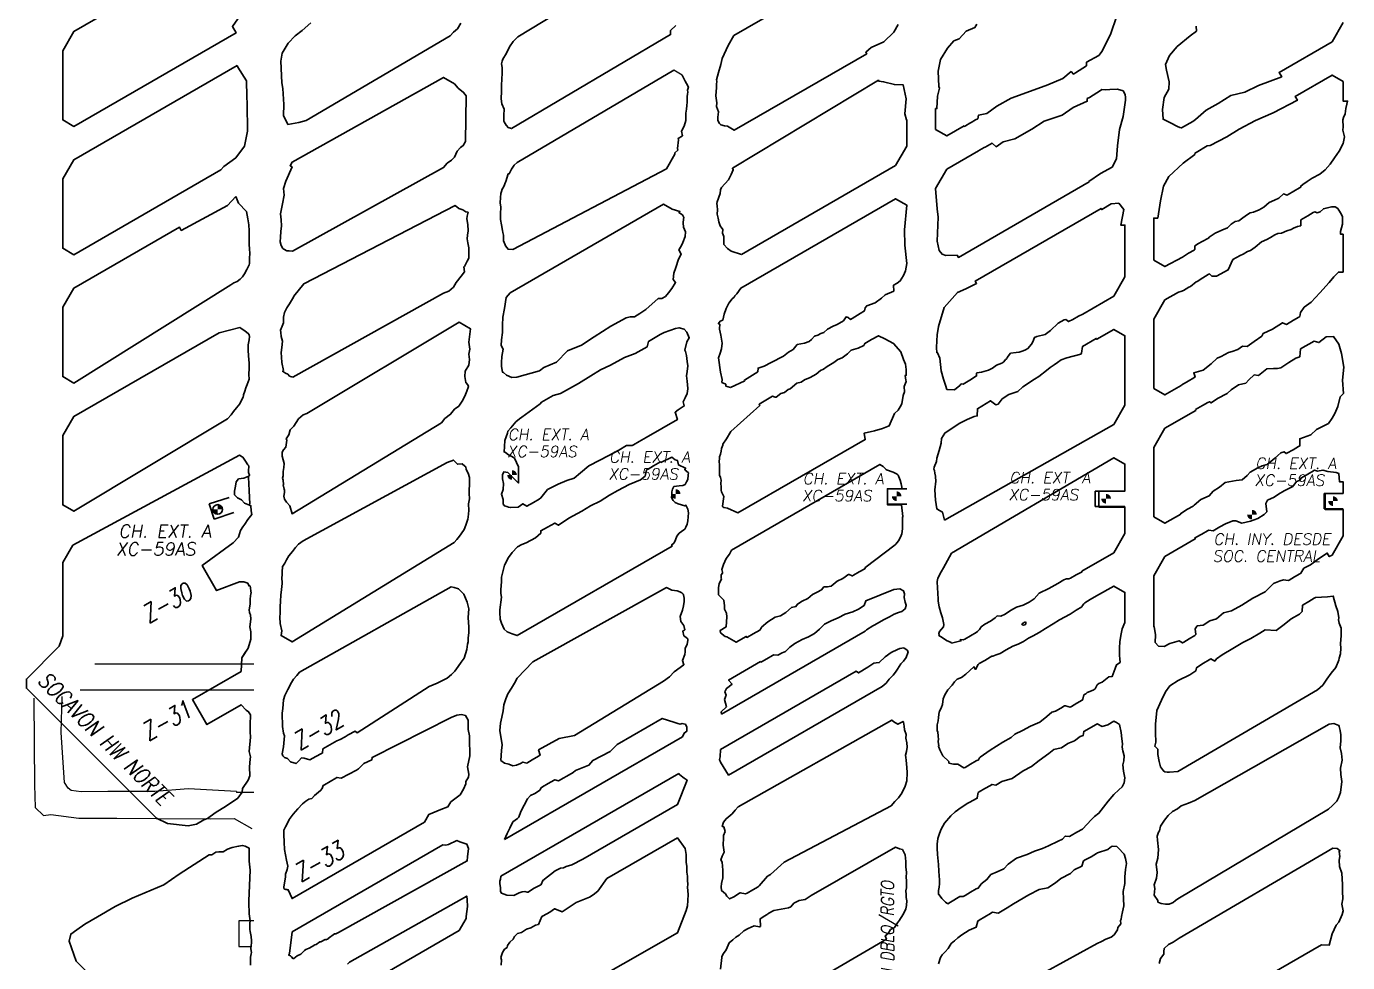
# Model space of a CAD drawing. Header units: millimetres. Extents: x -28 to 1943, y -5245 to 2752.
# Drawn here: x 360.6 to 566.4, y -620.3 to -474.3 of the extents above; entities that cross this region are included whole.
import ezdxf
from ezdxf.enums import TextEntityAlignment as Align

# ---------------------------------------------------------------- set-up
doc = ezdxf.new("R2010")
doc.units = ezdxf.units.MM
doc.linetypes.add('CONTINUA', pattern=[0])
doc.styles.add('ROMANS', font='romans.shx', dxfattribs={"width": 0.8})

msp = doc.modelspace()

# ---------------------------------------------------------------- hatches: boundary and pattern name
at = {"lineweight": 35}
h = msp.add_hatch(color=256, dxfattribs=at)
h.paths.add_polyline_path([(436.25, -543.509), (436.25, -544.259), (437, -544.259, 0.4142136)])
h.paths.add_polyline_path([(436.25, -544.259), (435.5, -544.259, 0.4142136), (436.25, -545.009)])
h = msp.add_hatch(color=256, dxfattribs=at)
h.paths.add_polyline_path([(461.75, -546.478), (461.75, -547.228), (462.5, -547.228, 0.4142136)])
h.paths.add_polyline_path([(461.75, -547.228), (461, -547.228, 0.4142136), (461.75, -547.978)])
h = msp.add_hatch(color=256, dxfattribs=at)
h.paths.add_polyline_path([(496.178, -546.819), (496.178, -547.569), (496.928, -547.569, 0.4142136)])
h.paths.add_polyline_path([(496.178, -547.569), (495.428, -547.569, 0.4142136), (496.178, -548.319)])
h = msp.add_hatch(color=256, dxfattribs=at)
h.paths.add_polyline_path([(528.823, -547.218), (528.823, -547.968), (529.573, -547.968, 0.4142136)])
h.paths.add_polyline_path([(528.823, -547.968), (528.073, -547.968, 0.4142136), (528.823, -548.718)])
h = msp.add_hatch(color=256, dxfattribs=at)
h.paths.add_polyline_path([(564.178, -547.588), (564.178, -548.338), (564.928, -548.338, 0.4142136)])
h.paths.add_polyline_path([(564.178, -548.338), (563.428, -548.338, 0.4142136), (564.178, -549.088)])
at = {"linetype": 'CONTINUA', "lineweight": 35}
h = msp.add_hatch(color=3, dxfattribs=at)
h.paths.add_polyline_path([(390.382, -548.882), (390.382, -549.632), (391.132, -549.632, 0.4142136)])
h.paths.add_polyline_path([(390.382, -549.632), (389.632, -549.632, 0.4142136), (390.382, -550.382)])
at = {"lineweight": 35}
h = msp.add_hatch(color=256, dxfattribs=at)
h.paths.add_polyline_path([(551.542, -549.689), (551.542, -550.439), (552.292, -550.439, 0.4142136)])
h.paths.add_polyline_path([(551.542, -550.439), (550.792, -550.439, 0.4142136), (551.542, -551.189)])

# ---------------------------------------------------------------- linework, layer by layer
at = {"color": 9}
msp.add_line((462.747, -481.925), (461.437, -481.168), dxfattribs=at)
at = {"lineweight": 35}
for p, q in [((494.778, -546.398), (494.778, -548.798)), ((497.75, -546.398), (494.778, -546.398)), ((527.1, -546.768), (527.1, -549.168)), ((527.1, -546.768), (531.75, -546.768)), ((562.778, -547.138), (562.778, -549.538)), ((565.75, -547.138), (562.778, -547.138)), ((494.778, -548.798), (497.75, -548.798)), ((527.1, -549.168), (531.75, -549.168)), ((562.778, -549.538), (565.75, -549.538)), ((515.664, -567.465), (516.279, -567.134))]:
    msp.add_line(p, q, dxfattribs=at)
at = {"color": 3, "linetype": 'CONTINUA', "lineweight": 35}
for p, q in [((389.048, -548.747), (392.157, -547.75)), ((389.812, -551.128), (389.048, -548.747)), ((389.812, -551.128), (392.921, -550.131))]:
    msp.add_line(p, q, dxfattribs=at)
for p, q in [((396, -573.744), (371.218, -573.744)), ((368.934, -577.744), (396, -577.744)), ((393.296, -593.621), (393.296, -593.744)), ((396, -593.744), (393.296, -593.744)), ((396, -613.744), (393.7, -613.744)), ((393.7, -613.744), (393.7, -617.744)), ((393.7, -617.744), (395.582, -617.744))]:
    msp.add_line(p, q)
at = {"lineweight": 35}
for points in [[(394.018, -460.086), (367.982, -475.118), (366.25, -478.118), (366.25, -488.922), (367.982, -489.922), (393.237, -475.341), (392.674, -474.366), (395.166, -470.777), (395.395, -464.609), (395.75, -464.609), (395.75, -461.086)], [(393.396, -480.445), (393.536, -480.686), (394.855, -482.836), (394.897, -485.252), (394.999, -486.411), (395.037, -490.671), (394.558, -492.999), (393.195, -494.817), (391.346, -496.178), (390.892, -496.695), (367.982, -509.922), (366.25, -508.922), (366.25, -498.118), (367.982, -495.118)], [(427.284, -483.296), (427.858, -483.985), (428.706, -484.632), (429.12, -485.141), (429.018, -492.257), (428.642, -492.92), (428.195, -493.21), (427.714, -493.789), (427.27, -494.727), (426.789, -495.199), (426.164, -495.676), (425.571, -496.33), (402.022, -509.393), (401.54, -509.325), (401.143, -509.323), (400.689, -509.057), (400.545, -508.949), (400.282, -508.502), (400.115, -507.929), (400.165, -507.203), (400.233, -506.327), (400.323, -505.426), (400.288, -504.496), (400.182, -503.538), (400.457, -502.002), (400.759, -500.662), (400.652, -499.613), (400.977, -498.47), (401.982, -496.23), (401.661, -496.044), (401.982, -495.488), (425.552, -482.296)], [(471.978, -509.88), (496.018, -496), (497.75, -493), (497.75, -488.882), (497.713, -488.882), (497.472, -487.964), (497.68, -485.601), (497.211, -483.458), (495.84, -483.401), (494.147, -482.962), (493.428, -482.873), (493.349, -482.737), (470.579, -496.438), (470.718, -496.719), (470.397, -497.425), (469.983, -498.276), (468.901, -499.429), (468.742, -499.834), (468.705, -500.369), (468.197, -501.679), (468.156, -501.964), (468.195, -502.303), (468.254, -502.948), (468.231, -503.624), (468.376, -504.228), (468.447, -504.797), (468.666, -505.404), (469.078, -506.008), (469.047, -506.564), (469.245, -507.074), (469.266, -508.345), (469.815, -508.97), (470.377, -509.355)], [(542.656, -509.126), (542.636, -508.563), (543.189, -508.19), (543.762, -507.872), (544.772, -507.338), (544.858, -507.212), (545.835, -506.585), (546.842, -506.086), (547.723, -505.709), (548.323, -505.163), (548.907, -504.769), (549.492, -504.629), (549.899, -504.311), (550.676, -503.746), (551.284, -503.399), (551.809, -503.28), (552.644, -502.951), (553.403, -502.513), (554.203, -501.805), (555.065, -501.41), (555.755, -501.116), (556.471, -500.45), (557.033, -500.625), (557.205, -500.536), (558.063, -500.035), (558.963, -499.516), (559.149, -499.386), (559.14, -499.228), (559.461, -498.97), (560.157, -498.493), (560.925, -498.004), (562.133, -497.346), (562.946, -496.694), (563.748, -495.789), (564.388, -494.832), (565.151, -493.765), (565.742, -492.563), (565.957, -491.532), (565.715, -490.516), (565.739, -489.976), (565.684, -488.912), (565.825, -488.512), (566.053, -487.944), (566.159, -487.138), (566.339, -486.477), (566.444, -485.979), (565.75, -485.979), (565.75, -482.936), (564.018, -481.936), (558.29, -485.243), (558.639, -485.848), (554.836, -487.822), (552.088, -489.021), (549.533, -490.342), (547.652, -491.548), (545.038, -492.88), (544.564, -492.972), (542.828, -493.975), (542.705, -494.046), (542.653, -494.295), (540.843, -495.668), (538.581, -497.748), (537.765, -499.234), (537.274, -501.521), (536.861, -504.222), (536.25, -504.222), (536.25, -510.772), (537.982, -511.772), (540.703, -510.281), (541.662, -509.705), (542.525, -509.193)], [(503.822, -510.042), (503.265, -509.821), (502.793, -509.262), (502.513, -507.83), (502.651, -504.06), (502.488, -502.793), (502.25, -499.598), (503.982, -496.598), (508.936, -493.747), (509.11, -493.647), (509.82, -493.235), (509.993, -493.134), (510.7, -492.74), (511.046, -492.539), (511.694, -493.089), (512.802, -492.337), (514.584, -491.84), (517.236, -490.364), (519.175, -489.122), (521.97, -488.163), (523.686, -486.989), (525.875, -485.994), (525.89, -485.598), (526.236, -485.396), (527.959, -484.313), (528.154, -484.174), (528.675, -484.213), (529.417, -484.188), (530.598, -484.118), (531.472, -484.366), (531.77, -484.946), (531.862, -485.425), (531.861, -485.846), (531.48, -488.359), (530.897, -490.422), (530.59, -492.972), (530.442, -494.958), (529.759, -496.3), (527.936, -497.261), (526.141, -498.528), (526.175, -498.589), (505.805, -510.349), (505.602, -509.997)], [(393.189, -500.87), (391.894, -502.259), (384.704, -506.128), (384.416, -505.63), (367.982, -515.118), (366.25, -518.118), (366.25, -528.922), (367.982, -529.922), (392.454, -514.638), (392.895, -514.291), (393.423, -514.095), (393.885, -513.759), (394.233, -513.36), (394.538, -512.921), (394.943, -512.203), (395.281, -511.516), (395.326, -511.306), (395.341, -510.499), (395.378, -509.693), (395.332, -509.036), (395.278, -508.259), (395.296, -507.322), (395.266, -506.215), (395.211, -505.249), (395.057, -504.308), (394.849, -503.194), (393.647, -501.899)], [(402.1, -528.989), (401.578, -528.842), (401.293, -528.555), (400.933, -528.363), (400.494, -528.085), (400.624, -527.96), (400.358, -526.74), (400.303, -525.902), (400.275, -525.165), (400.397, -524.37), (400.483, -523.401), (400.291, -522.67), (400.205, -522.054), (400.192, -521.673), (400.421, -521.076), (400.636, -520.546), (400.661, -520.439), (400.648, -519.66), (400.816, -518.951), (400.839, -518.824), (401.13, -518.221), (401.546, -517.594), (402.182, -516.518), (402.263, -516.405), (403.783, -514.448), (427.394, -502.257), (427.959, -502.702), (428.571, -502.954), (429.056, -503.219), (429.391, -503.307), (429.272, -503.89), (429.219, -504.327), (429.348, -505.217), (429.427, -506.213), (429.313, -506.868), (429.278, -507.427), (429.351, -508.098), (429.501, -508.874), (429.536, -509.512), (429.533, -510.472), (429.275, -510.95), (428.866, -511.745), (428.75, -511.821), (428.834, -512.604), (428.316, -513.262), (427.561, -514.26), (427.121, -514.992), (426.389, -515.591), (425.562, -515.942)], [(435.352, -516.591), (435.089, -518.303), (434.816, -519.654), (434.776, -520.905), (434.775, -522.063), (434.594, -523.204), (434.534, -524.087), (434.853, -524.665), (434.656, -525.802), (434.616, -526.715), (434.624, -527.366), (434.786, -528.245), (434.918, -528.273), (435.366, -528.714), (436.198, -529.04), (436.995, -529.036), (440.532, -528.024), (441.208, -527.511), (443.174, -526.65), (444.903, -524.92), (447.047, -524.019), (449.027, -522.727), (451.637, -521.036), (454.022, -519.772), (454.646, -519.613), (455.329, -519.621), (456.183, -519.1), (457.095, -518.472), (459.027, -516.753), (459.586, -516.749), (460.154, -516.458), (460.632, -515.885), (461.158, -515.199), (461.743, -514.241), (461.33, -513.812), (461.467, -512.813), (461.759, -511.894), (462.207, -510.595), (462.565, -509.923), (462.622, -509.843), (462.261, -509.152), (462.594, -508.591), (462.847, -508.017), (463.205, -507.094), (463.259, -506.366), (462.947, -505.637), (462.892, -504.955), (462.97, -504.387), (463.041, -504.105), (462.796, -503.699), (462.262, -503.361), (462.413, -503.211), (461.213, -502.814), (459.866, -502.069), (435.982, -515.858)], [(470.272, -530.606), (469.567, -530.398), (469.54, -530.126), (468.942, -529.842), (469.016, -529.38), (468.743, -528.215), (468.44, -526.007), (468.69, -525.262), (468.907, -524.606), (469.008, -523.73), (468.801, -522.453), (468.564, -521.548), (468.565, -521.4), (468.642, -520.777), (468.406, -520.654), (468.682, -520.275), (469.075, -520.106), (469.297, -519.214), (469.626, -518.311), (470.013, -517.496), (470.079, -517.415), (470.503, -516.855), (470.56, -516.786), (470.863, -516.529), (470.975, -516.345), (471.151, -516.12), (471.28, -516.039), (471.898, -515.122), (496.018, -501.196), (497.75, -502.196), (497.39, -506.06), (497.467, -508.417), (497.769, -511.295), (497.571, -512.436), (497.258, -513.166), (496.738, -514.011), (496.244, -514.367), (495.705, -514.679), (495.736, -515.605), (494.373, -516.177), (493.834, -516.7), (492.844, -517.425), (491.51, -517.887), (491.263, -518.22), (491.169, -518.695), (490.519, -519.096), (489.662, -519.613), (489.238, -519.876), (488.983, -520.004), (488.621, -519.715), (488.299, -519.625), (487.89, -520.229), (486.928, -520.817), (486.295, -521.064), (485.408, -521.53), (484.807, -522.065), (484.391, -522.195), (483.875, -522.457), (483.355, -522.641), (482.908, -523.162), (482.565, -523.431), (481.846, -523.722), (480.679, -523.91), (480.029, -524.682), (479.339, -525.124), (478.564, -525.759), (476.641, -526.749), (475.544, -527.272), (474.581, -527.59), (474.526, -528.166), (472.446, -529.459), (472.511, -529.572)], [(504.019, -530.951), (503.786, -530.261), (503.456, -529.318), (503.103, -527.999), (502.885, -526.035), (502.561, -525.201), (502.455, -525.199), (502.383, -524.408), (502.426, -523.371), (502.487, -522.429), (502.708, -521.096), (503.582, -518.129), (505.667, -515.835), (506.955, -515.231), (508.628, -514.39), (508.423, -514.034), (528.025, -502.717), (528.132, -502.902), (529.583, -502.011), (530.78, -501.866), (531.561, -502.862), (531.101, -505.312), (531.75, -505.312), (531.75, -513.37), (530.018, -516.37), (525.171, -519.169), (524.513, -519.521), (523.644, -520.009), (522.976, -520.36), (522.552, -520.04), (522.286, -520.061), (521.357, -520.585), (520.163, -521.734), (519.327, -522.337), (518.019, -522.69), (517.656, -522.853), (517.416, -523.488), (517.172, -523.876), (516.635, -524.539), (516.232, -524.729), (515.889, -524.898), (515.249, -525.109), (514.8, -525.156), (513.925, -525.278), (513.396, -525.969), (513.346, -526.144), (513.154, -526.275), (512.897, -526.603), (512.571, -526.821), (511.736, -527.152), (511.093, -527.591), (510.493, -527.943), (509.397, -528.229), (508.698, -528.329), (508.618, -528.436), (508.641, -528.82), (507.574, -529.496), (506.547, -530.091), (506.252, -530.075), (506.012, -530.29), (505.196, -530.964)], [(563.929, -502.442), (563.101, -502.645), (562.669, -502.77), (562.151, -503.219), (561.69, -503.419), (561.318, -503.235), (561.09, -503.356), (560.231, -503.866), (559.163, -504.493), (559.138, -505.405), (558.642, -505.548), (558.025, -505.791), (557.644, -505.98), (556.99, -506.206), (556.143, -506.567), (555.578, -506.633), (555.087, -506.851), (554.436, -507.224), (553.856, -507.542), (553.021, -507.924), (552.031, -508.768), (551.313, -509.265), (550.862, -509.412), (550.164, -509.832), (549.684, -510.068), (548.562, -510.69), (547.849, -512.296), (546.011, -513.269), (545.751, -513.253), (545.31, -513.253), (544.909, -512.924), (544.719, -513.017), (543.878, -513.535), (542.985, -514.086), (542.858, -514.162), (541.978, -514.858), (541.701, -514.981), (540.859, -515.505), (540.482, -515.642), (540.081, -515.756), (537.982, -516.968), (536.25, -519.968), (536.25, -530.772), (537.982, -531.772), (540.516, -530.309), (540.621, -530.215), (541.583, -529.644), (542.468, -529.135), (542.684, -528.968), (542.486, -528.324), (543.204, -528.103), (543.931, -527.914), (545.206, -526.95), (546.131, -526.029), (546.729, -525.781), (547.876, -525.185), (548.466, -525.008), (549.36, -524.702), (550.083, -524.193), (550.815, -524.241), (551.909, -523.472), (553.07, -522.612), (553.271, -522.22), (554.771, -521.541), (556.307, -520.528), (556.912, -520.782), (557.999, -520.131), (558.873, -519.642), (559.025, -519.537), (559.126, -518.955), (559.697, -518.107), (560.793, -517.335), (562.111, -515.841), (563.598, -514.234), (564.291, -513.367), (565.02, -512.622), (565.75, -512.622), (565.75, -506.742), (565.343, -506.742), (565.322, -506.296), (565.658, -505.163), (565.657, -504.813), (565.652, -503.982), (565.363, -503.416), (564.919, -502.711), (564.501, -502.452)], [(429.519, -523.537), (429.75, -521.456), (428.018, -520.456), (404.261, -534.7), (403.724, -534.891), (402.966, -535.531), (402.248, -536.625), (401.696, -537.195), (401.472, -537.995), (401.073, -538.636), (401.155, -538.819), (401.017, -539.937), (400.646, -540.322), (400.422, -540.689), (400.412, -541.35), (400.559, -541.901), (400.728, -542.463), (400.702, -543.116), (400.61, -543.741), (400.604, -544.381), (400.495, -544.768), (400.568, -545.052), (400.646, -545.751), (400.601, -545.818), (400.755, -546.473), (400.774, -546.63), (400.789, -546.977), (400.681, -547.567), (400.787, -548.033), (401.129, -548.48), (401.155, -548.533), (401.638, -549.06), (401.982, -550.292), (425.276, -536.115), (425.789, -535.455), (426.674, -534.792), (427.273, -534.003), (427.952, -533.526), (428.466, -532.765), (428.833, -532.076), (428.989, -531.715), (429.229, -531.218), (429.45, -530.483), (429.352, -530.197), (429.072, -529.827), (428.91, -528.891), (428.927, -528.094), (429.501, -527.123), (429.616, -526.281), (429.531, -525.416), (429.661, -524.65)], [(393.976, -521.39), (393.837, -521.282), (390.591, -522.084), (367.982, -535.118), (366.25, -538.118), (366.25, -548.922), (367.982, -549.922), (391.929, -535.481), (392.47, -534.883), (392.851, -534.364), (393.322, -533.784), (393.824, -533.168), (394.112, -532.607), (394.338, -532.148), (394.391, -531.875), (394.384, -531.788), (394.62, -531.213), (394.757, -530.694), (394.999, -530.175), (395.287, -529.328), (395.22, -528.596), (395.307, -527.626), (395.286, -526.838), (395.167, -525.677), (395.146, -524.793), (395.108, -523.975), (395.286, -523.188), (395.313, -522.657), (395.27, -522.415), (395.147, -522.184), (394.639, -521.842)], [(435.604, -543.881), (434.956, -543.789), (434.743, -544.245), (434.751, -544.876), (434.942, -545.608), (434.873, -546.508), (434.596, -547.231), (434.848, -548.092), (434.887, -548.84), (434.947, -548.929), (435.06, -549.048), (435.44, -549.168), (435.715, -549.289), (436.058, -549.352), (437.191, -549.278), (437.938, -548.75), (438.541, -549.125), (439.6, -548.526), (440.495, -548.041), (440.735, -547.834), (441.788, -546.542), (443.442, -545.668), (444.783, -545.139), (445.925, -544.751), (446.907, -543.937), (448.21, -542.845), (449.928, -541.933), (451.217, -541.255), (452.892, -540.389), (454.06, -539.642), (454.951, -539.672), (455.185, -539.552), (456.063, -539.044), (457.138, -538.417), (462.018, -535.63), (461.664, -534.478), (462.129, -534.128), (463.07, -533.489), (462.928, -532.87), (463.24, -532.258), (463.538, -531.549), (463.637, -530.845), (463.639, -530.793), (463.549, -529.645), (463.42, -528.822), (463.561, -528.146), (463.654, -527.261), (463.532, -526.564), (463.443, -525.63), (463.294, -524.991), (463.188, -524.825), (463.507, -523.527), (463.851, -522.872), (463.5, -521.978), (463.068, -521.548), (462.272, -521.304), (461.731, -521.436), (459.935, -522.029), (459.343, -522.335), (457.534, -523.434), (457.287, -524.296), (455.454, -525.345), (453.751, -525.968), (451.592, -527.121), (450.016, -527.864), (448.517, -528.795), (446.598, -529.98), (443.803, -531.557), (442.682, -531.874), (440.848, -532.917), (440.617, -533.182), (437.793, -535.234), (437.434, -535.483), (436.858, -535.951), (436.076, -536.927), (435.613, -537.418), (435.563, -537.736), (435.13, -538.881), (435.067, -539.806), (435.001, -540.668), (435.212, -540.772), (435.708, -541.121), (436.193, -541.355), (436.491, -541.548), (436.617, -541.651), (437.25, -543.009), (437.25, -545.509)], [(469.823, -549.446), (469.258, -549.337), (469.084, -549.219), (469.031, -549.134), (469.23, -547.608), (469.041, -547.2), (468.879, -546.862), (468.814, -546.651), (468.814, -546.13), (468.776, -545.608), (468.844, -545.09), (468.71, -544.67), (468.592, -544.307), (468.55, -543.742), (468.601, -542.723), (468.527, -542.081), (468.574, -541.721), (468.565, -541.454), (468.732, -541.034), (468.855, -540.536), (468.906, -540.148), (469.099, -539.613), (469.102, -539.467), (469.641, -538.623), (470.325, -537.494), (474.857, -533.413), (474.748, -533.239), (476.842, -531.981), (477.248, -532.154), (477.395, -532.153), (478.155, -531.538), (478.678, -531.411), (479.265, -530.924), (479.612, -530.808), (480.62, -529.947), (481.315, -529.775), (481.842, -529.416), (482.695, -529.082), (483.654, -528.529), (484.311, -527.955), (484.796, -527.774), (485.368, -527.338), (486.412, -526.711), (486.99, -526.243), (487.682, -525.976), (488.512, -525.396), (489.102, -524.809), (490.172, -524.514), (491.065, -524.075), (491.21, -523.773), (491.208, -523.746), (492.286, -523.156), (493.326, -522.556), (494.325, -523.057), (495.701, -523.746), (496.847, -525.063), (497.234, -526.27), (497.582, -526.976), (497.643, -527.838), (497.679, -528.718), (497.505, -528.774), (497.614, -529.467), (497.643, -529.668), (497.374, -530.477), (497.417, -531.32), (497.203, -531.847), (497.142, -532.245), (496.983, -533.123), (496.859, -533.37), (496.404, -534.174), (495.819, -534.689), (495.039, -536.585), (493.992, -537.018), (492.727, -537.395), (491.139, -537.736), (491.285, -538.733), (471.457, -550.18)], [(503.64, -551.32), (503.308, -550.031), (502.831, -549.809), (502.424, -549.547), (502.222, -548.199), (502.152, -546.554), (502.264, -545.245), (502.231, -544.562), (502.24, -544.452), (502.136, -543.986), (502.063, -543.555), (501.995, -543.332), (502.018, -543.054), (502.394, -542.14), (502.464, -541.636), (502.808, -540.434), (503.108, -539.289), (503.169, -538.551), (503.71, -537.725), (505.917, -536.238), (507.151, -535.625), (508.242, -535.163), (508.742, -535.039), (508.757, -533.926), (510.805, -532.679), (511.635, -533.313), (511.993, -533.195), (512.642, -532.41), (513.644, -531.72), (515.039, -531.242), (515.83, -530.541), (517.648, -529.348), (518.31, -528.886), (519.55, -527.997), (520.089, -527.527), (520.75, -527.113), (521.248, -526.722), (521.801, -526.311), (522.703, -525.98), (524.867, -525.406), (524.965, -525.295), (525.162, -524.21), (527.292, -522.981), (527.361, -523.1), (530.018, -521.566), (531.75, -522.566), (531.75, -533.37), (530.018, -536.37)], [(400.388, -568.534), (400.25, -569.292), (401.982, -570.292), (427.244, -554.799), (427.666, -554.31), (428.064, -553.812), (428.346, -553.447), (428.784, -552.731), (429.058, -552.065), (429.109, -551.914), (429.373, -551.127), (429.434, -550.811), (429.492, -549.803), (429.475, -548.776), (429.64, -547.952), (429.551, -547.145), (429.59, -546.548), (429.626, -545.796), (429.636, -544.855), (429.598, -544.67), (429.412, -543.992), (429.088, -543.404), (429.035, -543.002), (428.909, -542.862), (428.467, -542.511), (427.729, -542.577), (427.123, -541.932), (426.151, -542.316), (403.69, -554.535), (402.995, -555.026), (402.503, -555.582), (402.014, -556.198), (401.484, -556.88), (401.126, -557.493), (400.821, -557.985), (400.524, -558.466), (400.485, -558.492), (400.412, -559.434), (400.437, -559.814), (400.366, -560.309), (400.434, -561.093), (400.442, -561.152), (400.327, -562.088), (400.199, -562.973), (400.188, -563.912), (400.11, -564.788), (400.099, -565.782), (400.067, -566.447), (400.134, -567.422)], [(438.469, -554.827), (439.92, -554.048), (440.723, -553.344), (440.723, -552.956), (441.787, -552.367), (442.903, -551.747), (443.51, -552.1), (445.088, -550.99), (447.119, -549.909), (448.497, -549.076), (449.991, -548.366), (451.412, -547.425), (452.746, -546.7), (454.486, -545.741), (456.26, -545.003), (457.017, -544.427), (457.218, -543.476), (457.455, -543.342), (458.31, -542.841), (459.399, -542.219), (459.45, -542.309), (461.168, -541.488), (461.651, -541.905), (462.038, -542.006), (462.173, -542.699), (463.295, -543.191), (463.161, -543.441), (463.731, -543.942), (463.669, -544.224), (463.668, -544.306), (463.635, -544.941), (463.423, -545.319), (463.221, -545.723), (462.845, -545.897), (462.307, -545.971), (461.483, -546.071), (461.234, -546.471), (461.142, -546.865), (461.133, -547.401), (461.118, -547.75), (461.334, -548.222), (461.669, -548.522), (462.158, -548.738), (463.152, -549.078), (463.342, -548.965), (463.638, -549.575), (463.746, -550.163), (463.642, -551.383), (463.538, -551.944), (463.349, -552.409), (463.15, -552.718), (463.006, -552.826), (462.267, -553.345), (461.932, -553.772), (461.732, -554.35), (461.507, -554.819), (461.111, -555.183), (461.195, -555.368), (437.064, -569.289), (436.255, -569.045), (435.475, -568.73), (434.999, -568.301), (434.602, -567.348), (434.392, -566.714), (434.353, -565.716), (434.362, -565.288), (434.626, -563.281), (434.525, -562.758), (434.516, -562.17), (434.604, -560.84), (434.612, -560.198), (434.612, -560.198), (435.061, -558.335), (435.695, -557.134), (436.287, -556.318), (437.124, -555.468), (437.75, -555.096)], [(470.431, -555.998), (493.55, -542.621), (494.098, -542.957), (494.475, -543.365), (494.611, -543.432), (494.574, -543.47), (495.618, -543.836), (496.253, -544.152), (496.418, -544.281), (496.729, -545.066), (496.895, -545.628), (496.981, -546.156), (497.03, -546.398), (494.75, -546.398), (494.75, -548.898), (496.923, -548.898), (497.123, -550.729), (497.07, -550.887), (497.066, -552.633), (496.99, -553.443), (496.78, -553.96), (496.467, -554.517), (496.058, -555.028), (495.946, -555.171), (491.245, -558.755), (491.286, -558.825), (491.199, -558.875), (490.341, -559.377), (489.472, -559.892), (489.287, -559.975), (489.272, -559.99), (488.785, -559.771), (488.75, -559.732), (488.724, -559.731), (487.796, -560.384), (486.925, -560.831), (485.954, -561.572), (485.377, -561.715), (484.844, -561.68), (484.468, -562.15), (483.782, -562.5), (483.084, -562.876), (482.337, -563.506), (481.461, -563.932), (480.722, -564.37), (480.488, -564.782), (479.785, -564.895), (478.933, -565.684), (478.105, -566.224), (477.263, -566.438), (476.126, -567.126), (475.141, -568.003), (475.127, -568.035), (474.87, -568.445), (474.839, -568.469), (473.806, -569.023), (472.918, -569.524), (472.831, -569.573), (472.75, -569.434), (471.195, -570.331), (469.704, -569.5), (469.484, -569.426), (468.734, -568.841), (468.695, -568.484), (469.603, -567.93), (469.705, -566.369), (469.643, -565.817), (469.363, -565.158), (469.336, -564.674), (469.235, -563.775), (468.784, -563.299), (468.409, -562.94), (468.401, -561.809), (468.51, -561.211), (468.87, -560.468), (468.842, -560.357), (468.822, -559.8), (469.067, -559.584), (469.03, -559.389), (468.916, -558.983), (469.181, -558.189), (469.621, -557.274), (470.126, -556.609)], [(504.748, -570.493), (506.202, -570.12), (506.089, -569.924), (506.528, -569.953), (506.812, -569.838), (507.674, -569.325), (508.56, -568.815), (508.785, -568.674), (508.936, -568.504), (509.1, -568.321), (509.326, -567.941), (509.913, -567.518), (510.798, -567.058), (511.541, -566.523), (511.834, -566.233), (512.402, -566.278), (513.092, -565.951), (513.944, -565.401), (514.843, -564.886), (515.897, -564.53), (516.807, -564.08), (517.583, -563.564), (518.385, -562.691), (519.912, -561.974), (521.31, -561.148), (522.23, -560.605), (522.508, -560.509), (522.657, -560.43), (522.76, -560.449), (523.013, -560.452), (523.276, -560.356), (524.129, -559.846), (525.062, -559.336), (525.017, -559.258), (530.018, -556.37), (531.75, -553.37), (531.75, -549.268), (527.708, -549.268), (527.708, -546.768), (531.75, -546.768), (531.75, -542.566), (530.018, -541.566), (504.702, -556.464), (503.454, -558.734), (503.12, -559.341), (502.606, -560.368), (502.518, -560.859), (502.501, -561.222), (502.54, -561.563), (502.552, -562.152), (502.591, -562.361), (502.623, -563.95), (502.812, -564.826), (503.063, -565.74), (503.33, -566.539), (503.518, -567.556), (503.494, -567.937), (502.875, -568.662), (502.76, -568.978), (502.795, -569.227), (502.738, -569.275), (503.249, -569.613), (503.93, -570.073), (504.664, -570.374)], [(400.468, -583.482), (400.655, -584.486), (400.771, -584.921), (400.649, -586.619), (400.451, -587.73), (400.527, -588.047), (400.799, -588.278), (401.245, -588.444), (401.708, -588.969), (402.591, -589.251), (403.036, -588.797), (403.466, -588.368), (403.878, -588.38), (404.754, -588.649), (405.67, -588.149), (406.56, -587.656), (406.73, -587.574), (406.761, -586.95), (408.972, -585.706), (409.445, -585.504), (410.234, -585.064), (410.698, -584.75), (411.816, -584.214), (412.108, -584.445), (423.358, -577.217), (424.579, -576.716), (426.152, -575.923), (426.798, -575.344), (427.313, -574.848), (427.863, -574.096), (428.332, -573.421), (428.765, -572.809), (429.007, -572.141), (429.201, -571.441), (429.298, -570.618), (429.408, -570.249), (429.428, -569.669), (429.495, -568.884), (429.536, -568.006), (429.437, -566.462), (429.499, -565.119), (429.269, -564.089), (428.723, -562.844), (427.93, -562.017), (427.225, -561.789), (426.785, -561.717), (403.125, -575.004), (402.702, -575.529), (402.182, -576.109), (401.884, -576.624), (401.304, -577.695), (401.035, -578.235), (400.851, -578.625), (400.646, -579.332), (400.537, -580.678), (400.424, -581.374)], [(439.466, -573.393), (437.044, -575.917), (436.622, -576.704), (436.179, -577.493), (435.589, -578.378), (435.263, -579.173), (434.967, -580.104), (434.863, -581.038), (434.649, -582.011), (434.43, -582.947), (434.334, -584.062), (434.719, -586.336), (434.611, -587.181), (434.611, -587.181), (434.492, -588.757), (435.089, -589.154), (435.772, -589.357), (436.352, -589.611), (436.956, -589.482), (437.59, -589.254), (437.938, -589.008), (438.565, -589.202), (438.721, -589.061), (439.621, -588.496), (440.481, -588.011), (440.485, -588.007), (440.654, -587.917), (440.381, -587.118), (443.594, -585.348), (445.988, -584.885), (459.855, -576.389), (460.762, -575.71), (461.5, -574.948), (463.031, -573.849), (462.8, -573.171), (463.187, -572.216), (463.216, -571.834), (463.228, -571.318), (463.515, -570.637), (463.627, -570.057), (463.633, -569.824), (463.365, -569.605), (463.018, -569.326), (462.855, -568.589), (463.176, -568.385), (463.019, -567.706), (462.551, -567.095), (462.466, -566.332), (462.83, -565.328), (462.956, -564.672), (463.061, -564.004), (463.077, -563.462), (462.957, -562.935), (462.909, -562.829), (462.68, -562.616), (462.391, -562.457), (461.976, -562.317), (461.168, -562.227), (460.339, -561.822)], [(468.902, -581.54), (468.841, -581.165), (469.642, -580.407), (469.344, -579.253), (469.598, -578.594), (469.397, -578.086), (469.669, -577.515), (470.536, -576.865), (469.982, -576.228), (474.964, -573.352), (475.012, -573.435), (475.099, -573.386), (475.942, -572.9), (476.839, -572.375), (477.035, -572.295), (477.67, -572.348), (478.35, -571.983), (478.842, -571.78), (479.532, -571.095), (480.293, -570.509), (481.467, -569.909), (482.435, -569.509), (483.368, -568.943), (484.163, -568.288), (484.942, -567.497), (485.962, -567.013), (487.068, -566.506), (488.178, -565.95), (489.369, -565.587), (490.234, -565.196), (491.127, -564.579), (491.382, -563.87), (495.762, -562.104), (496.675, -561.982), (497.222, -562.293), (497.391, -562.779), (497.345, -563.347), (497.517, -564.059), (497.67, -564.569), (497.67, -564.624), (497.481, -565.099), (496.973, -565.53), (496.442, -565.672), (495.786, -565.961), (495.09, -566.371), (494.141, -566.853), (493.492, -567.205), (492.657, -567.666), (492.473, -567.773), (491.463, -568.389), (491.296, -568.61)], [(504.293, -589.154), (505.047, -589.31), (505.713, -589.34), (506.653, -589.918), (506.838, -589.834), (507.669, -589.354), (508.582, -588.831), (508.94, -588.686), (509.09, -588.333), (509.195, -588.229), (510.761, -587.177), (512.719, -585.929), (514.049, -585.165), (514.604, -584.641), (515.779, -584.106), (517.061, -583.422), (518.467, -582.77), (519.557, -581.904), (520.386, -581.243), (520.93, -581.082), (521.779, -580.593), (522.343, -580.254), (522.506, -580.26), (523.21, -580.443), (523.401, -580.344), (524.242, -579.842), (525.096, -579.367), (525.173, -579.207), (525.364, -578.537), (525.682, -578.385), (525.852, -578.182), (526.811, -577.801), (527.093, -577.57), (527.427, -576.972), (527.707, -576.747), (528.224, -576.559), (529.259, -575.731), (529.765, -575.669), (530.204, -574.444), (530.422, -573.851), (531.006, -573.463), (530.973, -572.939), (530.879, -572.372), (530.917, -571.235), (530.949, -570.217), (531.169, -569.002), (531.301, -568.229), (531.75, -567.249), (531.75, -562.566), (530.018, -561.566), (527.32, -563.118), (526.358, -563.686), (525.498, -564.184), (525.321, -564.321), (525.156, -564.59), (525.012, -564.813), (524.154, -565.339), (523.194, -565.966), (521.556, -566.861), (520.588, -567.473), (519.386, -568.196), (518.369, -568.802), (517.468, -569.31), (516.699, -569.709), (515.957, -570.19), (515.116, -570.643), (514.27, -570.966), (513.263, -571.504), (512.302, -572.088), (511.688, -572.283), (511.447, -572.385), (511.154, -572.483), (511.013, -572.52), (510.774, -572.65), (509.934, -573.156), (509.055, -573.643), (508.863, -573.782), (508.475, -574.579), (508.226, -574.148), (506.934, -575.309), (506.303, -575.823), (505.619, -576.101), (505.172, -576.478), (504.838, -577.008), (504.18, -577.765), (503.68, -578.517), (503.451, -579.163), (503.312, -580.028), (503.162, -580.44), (502.841, -581.109), (502.823, -581.179), (502.714, -582.048), (502.649, -582.558), (502.541, -583.006), (502.515, -583.191), (502.515, -583.784), (502.514, -583.984), (502.518, -584.1), (502.587, -584.328), (502.651, -584.925), (502.662, -585.043), (502.694, -585.429), (502.65, -585.825), (502.668, -585.877), (502.745, -586.428), (502.691, -586.538), (502.894, -587.125), (503.36, -588.014), (504.304, -588.944)], [(540.018, -590.488), (561.777, -577.728), (562.582, -577.039), (563.223, -576.061), (563.887, -575.142), (564.629, -574.264), (565.095, -573.117), (565.126, -572.793), (565.335, -572.129), (565.404, -571.251), (565.321, -570.592), (565.468, -569.279), (565.446, -568.154), (565.108, -567.359), (565.026, -566.837), (565.107, -566.519), (564.936, -565.545), (564.639, -564.672), (564.209, -563.139), (563.314, -563.231), (562.399, -563.325), (561.435, -563.332), (561.263, -563.451), (560.384, -563.971), (559.549, -564.475), (559.397, -564.567), (559.368, -565.551), (558.96, -565.963), (557.676, -566.674), (556.581, -567.542), (555.313, -568.517), (553.625, -568.41), (552.796, -568.931), (551.344, -569.731), (550.097, -570.355), (548.565, -571.286), (546.877, -572.302), (546.015, -572.941), (545.742, -573.256), (545.139, -572.934), (544.863, -573.086), (544.008, -573.605), (543.121, -574.149), (542.907, -574.297), (542.787, -574.812), (541.858, -575.408), (540.06, -576.317), (538.771, -577.145), (538.067, -578.061), (537.468, -579.355), (536.735, -580.947), (536.507, -583.101), (536.507, -583.142), (536.495, -583.208), (536.526, -584.445), (536.58, -585.89), (536.4, -586.545), (536.889, -586.998), (536.873, -587.82), (537.063, -588.918), (537.278, -589.75), (537.74, -590.389), (537.958, -590.54), (538.317, -590.588), (538.718, -590.599)], [(468.724, -587.069), (489.891, -574.849), (490.213, -575.108), (491.69, -574.2), (492.615, -573.59), (493.008, -573.543), (493.475, -573.496), (494.399, -572.587), (495.344, -571.934), (496.316, -571.459), (496.677, -571.295), (497.275, -571.197), (497.368, -571.234), (497.48, -571.312), (497.797, -571.551), (497.964, -571.835), (497.93, -571.99), (497.642, -572.712), (497.225, -573.277), (496.855, -573.683), (496.329, -574.518), (496.007, -574.986), (495.613, -575.469), (495.004, -576.091), (494.52, -576.71), (493.929, -577.216), (469.982, -591.032), (468.751, -589.034), (468.583, -588.628), (468.657, -588.172)], [(400.925, -606.493), (401.192, -605.758), (401.299, -605.22), (401.086, -604.325), (400.791, -602.643), (400.755, -601.487), (400.672, -600.317), (400.68, -599.636), (400.948, -599.082), (401.306, -598.41), (401.543, -597.962), (402.149, -597.13), (402.855, -596.321), (403.621, -595.521), (404.128, -595.078), (404.573, -594.791), (405.041, -594.68), (405.467, -594.202), (406.42, -593.459), (406.648, -593.123), (406.842, -592.657), (407.047, -592.536), (407.897, -592.048), (408.784, -591.538), (408.955, -591.4), (409.624, -591.538), (411.994, -590.264), (412.3, -590.063), (412.612, -589.737), (413.17, -589.257), (414.408, -588.66), (414.444, -588.289), (426.779, -582.056), (427.646, -581.691), (428.365, -581.589), (429.019, -581.768), (429.389, -582.463), (429.418, -583.918), (429.613, -584.925), (429.638, -586.082), (429.673, -587.286), (429.681, -588.027), (429.327, -589.733), (429.514, -590.894), (429.486, -591.359), (429.073, -592.015), (429.029, -592.398), (428.659, -593.239), (428.167, -594.114), (426.717, -595.225), (426.256, -595.965), (425.151, -596.405), (423.307, -597.176), (422.632, -598.369), (401.982, -610.292), (401.387, -608.914), (401.282, -608.904), (401.153, -608.885), (401.017, -608.869), (400.84, -608.831), (400.707, -608.698), (400.707, -608.518), (400.923, -606.898)], [(435.097, -601.058), (435.501, -600.139), (435.901, -599.318), (436.397, -598.35), (437.117, -597.781), (437.292, -597.575), (437.639, -596.722), (438.161, -595.733), (438.672, -594.756), (439.102, -594.201), (439.78, -593.929), (440.394, -593.535), (440.565, -593.39), (440.777, -593.018), (441.015, -592.892), (441.879, -592.375), (442.792, -591.839), (442.919, -591.757), (443.512, -591.938), (445.505, -590.809), (445.762, -590.651), (446.123, -590.347), (448.238, -589.471), (448.837, -588.742), (451.516, -587.357), (452.618, -586.253), (459.648, -582.194), (461.461, -582.774), (462.103, -582.997), (462.444, -583.082), (462.764, -583.02), (462.946, -583.045), (463.268, -583.091), (463.468, -583.577), (463.485, -584.194), (463.094, -584.498), (462.825, -585.049)], [(471.48, -595.985), (471.039, -596.495), (470.571, -597.064), (469.606, -597.846), (469.211, -598.385), (469.013, -599.063), (469.257, -599.105), (469.445, -599.839), (469.212, -600.465), (469.2, -600.802), (469.157, -601.959), (469.277, -603.062), (469.015, -603.654), (468.808, -604.269), (468.99, -604.618), (469.078, -605.845), (469.109, -607.055), (468.893, -607.92), (468.841, -608.469), (468.89, -609.032), (469.531, -609.562), (469.718, -609.937), (470.127, -610.331), (470.822, -610.031), (471.699, -609.429), (471.811, -609.383), (472.649, -609.567), (472.897, -609.437), (473.769, -608.93), (474.619, -608.438), (474.78, -608.319), (476.074, -606.77), (476.525, -606.511), (478.662, -604.618), (495.302, -595.829), (495.89, -595.173), (496.448, -594.572), (496.985, -593.831), (497.514, -592.768), (497.751, -591.925), (497.809, -590.697), (497.81, -590.653), (497.781, -589.849), (497.692, -589.289), (497.675, -588.7), (497.609, -588.293), (497.565, -587.921), (497.73, -587.359), (497.797, -586.665), (497.744, -585.993), (497.598, -585.308), (497.658, -584.724), (497.409, -583.993), (497.34, -583.433), (497.251, -582.778), (497.185, -582.683), (496.351, -583.111), (495.753, -582.743), (495.453, -582.471)], [(504.158, -611.112), (504.545, -610.838), (506.032, -609.949), (506.559, -609.986), (506.871, -609.814), (507.708, -609.304), (508.581, -608.786), (508.895, -608.686), (509.298, -608.116), (509.284, -608.051), (510.246, -607.322), (510.877, -606.558), (511.827, -606.107), (512.87, -605.651), (513.552, -604.947), (514.833, -604.005), (516.538, -603.426), (517.663, -602.885), (518.902, -602.46), (519.855, -602.091), (521.338, -601.364), (522.018, -601.027), (522.417, -600.567), (522.484, -600.54), (523.102, -600.6), (523.371, -600.445), (524.245, -599.95), (525.121, -599.448), (526.561, -597.976), (526.994, -597.519), (527.689, -596.981), (528.432, -596.032), (529.129, -595.107), (530.018, -594.074), (530.81, -593.356), (531.309, -592.847), (531.606, -592.261), (531.745, -591.441), (531.536, -590.422), (531.403, -589.43), (531.571, -588.817), (531.624, -588.047), (531.444, -587.232), (531.31, -586.705), (531.371, -586.174), (531.269, -585.403), (531.159, -584.381), (530.917, -583.177), (530.419, -582.865), (529.998, -582.649), (529.074, -583.228), (528.198, -583.458), (527.431, -583.047), (527.257, -583.136), (526.419, -583.63), (525.464, -584.167), (525.321, -584.22), (525.223, -584.875), (524.763, -585.005), (523.881, -585.698), (522.828, -586.102), (521.851, -586.795), (521.833, -586.799), (520.683, -587.062), (519.907, -587.653), (518.396, -588.767), (517.189, -589.679), (515.878, -590.399), (514.185, -591.58), (512.553, -592.044), (511.653, -592.587), (511.06, -592.49), (510.999, -592.514), (510.783, -592.65), (509.916, -593.151), (509.024, -593.667), (508.885, -593.772), (508.748, -594.608), (508.746, -594.657), (507.46, -595.302), (507.262, -595.416), (506.23, -596.108), (505.297, -596.766), (504.604, -597.391), (503.65, -598.551), (503.14, -599.481), (502.843, -600.163), (502.58, -600.943), (502.506, -601.822), (502.489, -602.452), (502.54, -603.41), (502.711, -604.997), (502.76, -606.011), (502.829, -606.736), (502.881, -607.344), (502.857, -607.972), (502.801, -608.53), (502.698, -609.032), (502.686, -609.43), (502.67, -609.5), (503.201, -610.263), (503.8, -610.856)], [(563.472, -596.35), (564.096, -595.753), (564.745, -595.106), (565.018, -594.573), (565.32, -593.743), (565.553, -592.043), (565.399, -590.922), (565.316, -589.971), (565.627, -588.727), (565.493, -587.687), (565.289, -586.777), (565.409, -585.715), (565.39, -584.762), (565.312, -584.087), (565.14, -583.474), (565.073, -583.3), (564.32, -583.019), (563.599, -583.096), (542.641, -594.978), (541.671, -595.436), (540.499, -595.815), (539.94, -596.301), (539.15, -596.71), (538.51, -597.314), (537.895, -598.084), (537.314, -599.022), (537.116, -599.725), (537.116, -599.725), (536.968, -599.931), (536.798, -600.582), (536.805, -601.159), (537.007, -602.619), (536.862, -603.976), (536.639, -604.902), (536.752, -606.234), (536.664, -607.127), (536.323, -608.151), (536.412, -608.711), (536.282, -609.758), (536.852, -610.598), (536.901, -610.823), (537.417, -611.041), (538.052, -611.155), (538.623, -611.133), (539.279, -610.897), (539.627, -610.585), (539.984, -610.303)], [(462.246, -590.811), (462.395, -590.976), (463.054, -591.501), (463.529, -591.829), (462.018, -595.63), (447.296, -604.13), (445.542, -605.007), (444.673, -605.302), (444.273, -605.477), (443.817, -605.571), (442.988, -605.979), (441.031, -607.456), (440.785, -608.081), (440.713, -608.139), (439.613, -608.74), (438.763, -609.274), (438.602, -609.298), (438.266, -609.208), (437.82, -609.24), (437.351, -609.374), (436.537, -609.793), (435.428, -609.777), (434.59, -609.432), (434.438, -609.16), (434.438, -608.989), (434.446, -608.565), (434.36, -608.005), (434.36, -607.589), (434.435, -607.237), (434.519, -606.819)], [(401.548, -618.826), (401.481, -619.046), (401.478, -619.124), (401.742, -619.2), (401.866, -619.361), (402.078, -619.618), (402.228, -619.647), (402.748, -619.222), (403.314, -618.949), (403.899, -618.382), (404.101, -618.234), (404.616, -617.997), (405.087, -617.754), (405.521, -617.498), (405.74, -617.467), (406.282, -617.045), (406.478, -617.008), (407.144, -616.661), (407.212, -616.737), (407.586, -616.567), (407.594, -616.511), (408.57, -615.789), (408.815, -615.766), (409.226, -615.567), (429.262, -604.427), (429.287, -603.769), (429.488, -602.507), (429.226, -601.783), (428.138, -601.446), (427.668, -601.241), (426.348, -601.877), (425.927, -601.936), (425.484, -601.919), (401.982, -615.488), (401.548, -618.826)]]:
    msp.add_lwpolyline(points, close=True, dxfattribs=at)
for points in [[(462.018, -460.826), (437.133, -475.94), (436.449, -476.699), (435.832, -477.519), (435.375, -478.511), (434.82, -479.434), (434.72, -479.737), (434.586, -480.185), (434.691, -480.718), (434.684, -481.656), (434.674, -482.534), (434.596, -483.566), (434.616, -484.438), (434.544, -485.644), (434.679, -486.425), (435.023, -487.252), (434.972, -488.196), (434.972, -489.109), (435.034, -489.236), (435.328, -489.728), (435.381, -489.798), (435.63, -490.083), (436.183, -490.265), (460.965, -475.604), (460.961, -474.959), (461.786, -474.189)], [(494.767, -461.919), (470.79, -475.762), (469.906, -477.294), (468.97, -479.347), (468.758, -480.276), (468.428, -481.512), (468.133, -482.679), (468.179, -482.874), (468.096, -483.398), (468.095, -483.871), (468.006, -485.139), (468.079, -485.536), (468.147, -486.255), (468.12, -486.825), (468.425, -487.673), (468.33, -488.463), (468.333, -488.685), (468.33, -488.982), (468.597, -489.489), (468.771, -489.677), (469.377, -489.816), (469.815, -489.894), (470.883, -490.511), (491.514, -478.6), (491.374, -478.357), (492.201, -477.622), (494.169, -476.731), (495.746, -475.26), (496.4, -474.041)], [(508.675, -474.003), (508.378, -474.526), (507.006, -475.096), (505.923, -476.251), (505.104, -476.599), (504.109, -477.735), (503.004, -479.495), (502.666, -481.305), (502.732, -483.691), (502.836, -483.939), (502.561, -485.209), (502.452, -487.144), (502.25, -487.144), (502.25, -490.402), (503.982, -491.402), (506.684, -489.842), (506.734, -489.93), (506.907, -489.83), (507.597, -489.418), (507.77, -489.317), (508.49, -488.918), (508.836, -488.718), (508.926, -488.187), (510.233, -487.891), (511.765, -486.789), (514.019, -485.503), (517.055, -484.407), (519.755, -483.418), (522.067, -482.459), (523.363, -481.39), (523.729, -481.763), (524.026, -481.56), (525.753, -480.464), (525.765, -479.929), (527.683, -478.857), (528.201, -478.181), (529.551, -475.465), (530.42, -472.869)], [(428.277, -473.824), (427.737, -474.696), (427.118, -475.258), (426.585, -475.816), (404.192, -489.016), (403, -489.316), (401.316, -489.604), (400.64, -488.222), (400.668, -486.522), (400.52, -484.022), (400.355, -483.143), (400.208, -479.754), (400.438, -478.512), (401.355, -476.951), (402.468, -475.82), (403.532, -474.994), (404.915, -473.76)], [(542.871, -474.281), (542.927, -475.068), (541.926, -475.825), (539.871, -477.486), (538.688, -478.858), (538.063, -480.284), (538.204, -481.171), (538.636, -482.992), (538.592, -484.118), (537.874, -485.42), (537.598, -487.286), (537.695, -488.809), (538.837, -489.37), (539.928, -489.938), (540.31, -490.098), (540.557, -490.162), (542.326, -489.153), (542.752, -488.827), (544.409, -487.41), (546.272, -486.378), (548.249, -485.104), (550.45, -484.582), (552.584, -483.53), (556.177, -482.192), (555.777, -481.498), (564.018, -476.74), (565.75, -473.74)], [(461.437, -481.168), (437.023, -495.557), (436.559, -495.945), (436.18, -496.598), (436.12, -496.684), (435.816, -497.304), (435.641, -497.334), (435.269, -498.503), (435.239, -498.616), (434.944, -499.283), (434.681, -499.795), (434.642, -499.921), (434.509, -500.403), (434.457, -501.024), (434.418, -501.825), (434.495, -502.53), (434.449, -503.544), (434.465, -504.451), (434.588, -505.288), (434.761, -506.147), (434.795, -506.472), (434.907, -506.895), (434.921, -507.269), (434.924, -507.776), (435.157, -508.39), (435.221, -508.525), (435.643, -509.077), (436.368, -509.09), (460.333, -496.514), (461.625, -494.276), (461.62, -494.055), (462.087, -493.606), (462.016, -493.371), (462.191, -492.007), (462.16, -491.789), (462.804, -491.368), (462.667, -490.681), (463.068, -489.888), (463.352, -488.984), (463.343, -487.854), (463.453, -487.254), (463.502, -486.683), (463.542, -486.126), (463.543, -485.238), (463.571, -484.881), (463.64, -484.602), (463.574, -484.29), (463.741, -483.797), (463.451, -483.22), (463.216, -482.888), (462.747, -481.925)], [(542.731, -534.073), (542.798, -534.188), (537.982, -536.968), (536.25, -539.968), (536.25, -550.772), (537.982, -551.772), (540.446, -550.349), (540.412, -550.29), (540.615, -550.138), (541.524, -549.588), (542.374, -549.11), (542.546, -548.982), (543.589, -548.056), (544.892, -547.51), (545.515, -546.765), (546.492, -546.178), (547.392, -545.433), (549.101, -545.096), (550.021, -545.029), (550.822, -544.317), (551.284, -543.821), (552.484, -543.158), (553.16, -542.818), (553.907, -542.601), (555.133, -541.617), (556.034, -540.826), (556.538, -540.632), (556.87, -540.915), (556.887, -540.922), (557.004, -540.867), (557.953, -540.314), (558.815, -539.795), (558.917, -539.747), (559.015, -539.7), (558.98, -538.615), (560.735, -538.018), (561.625, -537.161), (563.45, -536.241), (564.036, -535.395), (564.455, -534.688), (564.946, -533.571), (565.291, -532.079), (565.821, -531.538), (565.672, -529.469), (565.837, -527.468), (565.494, -525.309), (565.085, -523.881), (564.276, -522.677), (563.13, -522.733), (561.986, -523.626), (561.237, -523.376), (559.098, -524.595), (559, -525.826), (558.383, -526.06), (557.265, -526.736), (556.023, -527.559), (555.539, -527.639), (554.884, -527.653), (553.868, -527.711), (552.568, -528.748), (551.895, -528.64), (551.042, -529.423), (550.574, -529.922), (549.427, -530.185), (548.29, -530.965), (547.668, -531.539), (546.176, -532.311), (545.171, -533.038), (544.904, -532.846), (544.661, -532.968), (543.824, -533.453), (542.733, -534.072)], [(394.137, -572.746), (394.018, -574.89), (386.451, -579.259), (388.701, -583.156), (394.018, -580.086), (394.823, -580.911), (395.202, -581.178), (395.469, -581.66), (395.45, -583.209), (395.464, -584.3), (395.491, -585.123), (395.293, -587.342), (395.518, -588.167), (395.465, -588.568), (395.36, -589.759), (395.401, -591.177), (395.111, -591.826), (394.273, -593.151), (394.173, -593.7), (393.509, -594.626), (391.751, -595.814), (389.992, -596.903), (388.803, -597.783), (388.199, -598.004), (387.054, -598.692), (385.767, -598.97), (382.537, -598.581), (380.837, -597.754), (360.578, -577.494), (360.578, -576.08), (365.706, -570.952), (366.25, -569.317), (366.25, -557.908), (367.8, -555.223), (393.76, -541.193), (394.212, -541.44), (394.277, -541.475), (394.72, -542.081), (395.091, -542.659), (395.242, -542.845), (395.165, -543.652), (395.184, -543.877), (395.362, -544.265), (395.219, -544.421), (394.445, -544.745), (393.627, -544.848), (393.276, -545.324), (393.146, -545.989), (392.992, -546.784), (393.017, -547.334), (393.471, -547.822), (394.082, -548.153), (394.534, -548.669), (395.326, -548.971), (395.568, -549.065), (395.574, -549.87), (395.714, -550.401), (395.097, -551.219), (394.601, -551.923), (394.285, -552.336), (393.95, -552.902), (393.618, -553.954), (392.791, -554.829), (387.955, -558.39), (390.205, -562.287), (393.77, -560.934), (394.466, -560.937), (395.07, -561.133), (395.283, -561.568), (395.454, -561.545), (395.573, -562.656), (395.546, -562.752), (395.441, -563.566), (395.443, -564.394), (395.273, -565.303), (395.315, -565.68), (395.371, -565.844), (395.504, -566.07), (395.539, -566.744), (395.404, -567.923), (395.537, -568.703), (395.543, -569.834), (395.139, -571.235), (394.137, -572.746), (394.555, -572.105), (395.139, -571.235)], [(395.19, -544.591), (395.299, -546.672), (395.406, -548.786)], [(561.74, -543.688), (561.285, -543.503), (561.21, -543.544), (561.114, -543.6), (560.23, -544.133), (559.278, -544.7), (559.183, -544.766), (559.177, -544.766), (559.081, -545.078), (558.495, -545.273), (557.917, -546.03), (556.562, -546.713), (555.671, -547.265), (555.028, -547.713), (553.988, -548.208), (553.717, -548.715), (553.884, -549.991), (553.437, -550.398), (552.482, -551.038), (551.308, -551.459), (549.95, -551.776), (549.052, -551.38), (548.585, -551.394), (547.433, -551.851), (546.523, -552.323), (545.504, -552.94), (544.837, -552.871), (544.641, -552.967), (543.745, -553.466), (542.86, -553.967), (542.631, -554.098), (542.712, -554.237), (537.982, -556.968), (536.25, -559.968), (536.25, -567.888), (536.309, -567.888), (536.504, -569.151), (536.472, -570.384), (536.988, -570.94), (537.885, -570.971), (538.751, -570.51), (540.188, -570.097), (540.73, -570.43), (540.928, -570.332), (541.767, -569.805), (542.62, -569.276), (542.796, -569.117), (542.67, -568.252), (543.023, -567.768), (543.944, -567.665), (544.978, -567.006), (546.029, -566.7), (547.104, -565.753), (548.34, -565.425), (549.952, -564.537), (551.67, -563.479), (553.577, -562.451), (554.884, -561.163), (555.947, -560.777), (556.441, -560.619), (557.181, -560.726), (557.325, -560.66), (558.189, -560.139), (559.017, -559.648), (559.178, -559.567), (559.637, -558.791), (560.681, -558.245), (561.922, -557.335), (563.27, -556.434), (563.59, -556.987), (564.018, -556.74), (565.75, -553.74), (565.75, -549.638), (562.943, -549.638), (562.943, -547.138), (565.75, -547.138), (565.75, -545.302), (565.168, -545.302), (565.103, -544.04), (564.651, -543.86), (563.366, -543.716), (562.569, -543.519), (561.74, -543.688)], [(434.575, -620.686), (434.586, -619.848), (434.52, -619.449), (434.765, -618.705), (435.097, -618.191), (435.48, -617.887), (435.566, -617.592), (435.917, -617.063), (436.429, -616.639), (436.611, -616.189), (437.101, -615.731), (437.738, -615.577), (438.485, -615.081), (439.158, -614.866), (439.898, -614.43), (440.366, -614.317), (440.876, -613.089), (441.084, -612.974), (442.115, -612.398), (442.876, -611.911), (442.894, -611.897), (444.041, -612.343), (446.246, -610.903), (448.335, -610.052), (448.879, -609.698), (449.616, -609.111), (451.01, -607.182), (462.018, -600.826), (463.232, -602.477), (463.376, -603.424), (463.394, -604.629), (463.464, -605.304), (463.504, -606.147), (463.591, -606.817), (463.606, -607.43), (463.635, -608.099), (463.612, -608.498), (463.636, -609.08), (463.698, -609.663), (463.635, -610.561), (463.573, -611.417), (463.376, -612.122), (462.018, -615.63), (436.974, -629.916)], [(371.362, -623.008), (368.306, -620.029), (367.246, -616.938), (367.493, -615.823), (368.425, -615.155), (369.703, -614.273), (371.63, -613.152), (374.385, -611.516), (377.045, -610.247), (382.004, -608.123), (384.374, -606.465), (389.052, -603.479), (389.456, -603.467), (390.093, -603.067), (390.608, -602.976), (391.24, -603.012), (391.931, -602.567), (392.616, -602.306), (393.65, -602.136), (394.235, -602.006), (394.675, -602.101), (395.286, -602.419), (395.305, -604.442), (395.43, -605.852), (395.252, -610.652), (395.243, -610.99), (395.221, -611.408), (395.262, -612.152), (395.269, -612.651), (395.426, -613.746), (395.398, -614.095), (395.391, -614.63), (395.408, -615.106), (395.442, -615.435), (395.58, -616.217), (395.652, -616.854), (395.639, -617.224), (395.594, -617.529), (395.541, -618.146), (395.625, -618.692), (395.599, -618.884), (395.511, -619.438), (395.498, -620.127), (395.487, -620.684)], [(469.982, -631.032), (494.583, -616.631), (494.388, -616.114), (494.883, -615.737), (495.239, -615.11), (495.812, -614.834), (495.862, -614.784), (496.44, -613.93), (496.516, -613.818), (496.875, -613.22), (497.233, -612.678), (497.604, -611.879), (497.733, -611.361), (497.737, -611.34), (497.754, -610.663), (497.68, -610.144), (497.672, -609.642), (497.611, -609.06), (497.697, -608.598), (497.706, -608.106), (497.714, -607.527), (497.664, -606.954), (497.701, -606.231), (497.608, -605.349), (497.632, -604.514), (497.51, -603.474), (497.469, -603.377), (497.087, -602.636), (496.604, -602.539), (495.978, -602.288), (482.869, -609.793), (481.942, -610.417), (480.988, -610.594), (480.133, -611.027), (479.673, -611.593), (479.343, -611.742), (477.061, -612.149), (476.848, -612.255), (476.385, -612.525), (476.127, -612.681), (475.988, -612.769), (475.521, -613.041), (475.15, -613.265), (474.937, -613.424), (474.944, -614.638), (474.831, -614.698), (473.986, -614.54), (473.039, -614.926), (472.373, -615.304), (471.655, -615.98), (471.095, -616.322), (470.638, -616.726), (470.07, -617.171), (469.606, -618.251), (469.207, -618.854), (468.933, -619.319), (468.945, -619.455), (468.716, -621.296)], [(503.604, -630.383), (527.402, -617.311), (528.114, -616.963), (528.776, -616.6), (529.619, -616.277), (530.072, -615.917), (530.613, -615.169), (530.655, -614.813), (531.128, -614.2), (531.085, -613.709), (531.173, -613.491), (531.209, -613.105), (531.392, -612.36), (531.554, -611.409), (531.553, -610.319), (531.486, -609.181), (531.722, -607.952), (531.759, -606.907), (531.827, -605.749), (531.989, -604.811), (531.86, -604.05), (531.606, -603.344), (531.453, -603.227), (530.864, -602.555), (530.498, -602.195), (529.782, -602.118), (529.454, -602.314), (529.105, -602.66), (527.485, -603.175), (527.331, -603.261), (526.466, -603.758), (525.575, -604.262), (525.316, -604.418), (525.048, -605.235), (525.023, -605.247), (523.856, -605.826), (523.277, -606.39), (521.783, -607.181), (520.937, -607.847), (519.738, -608.629), (518.367, -608.897), (516.766, -609.729), (514.375, -611.108), (513.385, -611.716), (512.1, -612.52), (511.972, -612.543), (511.095, -612.403), (510.99, -612.444), (510.778, -612.598), (509.908, -613.139), (509.053, -613.647), (508.821, -613.801), (508.578, -614.739), (507.473, -615.187), (506.342, -615.927), (505.714, -616.396), (505.197, -616.856), (504.675, -617.302), (504.229, -618.073), (503.735, -618.587), (503.26, -619.053), (503.003, -619.478), (502.702, -620.451)], [(539.514, -630.692), (562.399, -617.476), (563.564, -617.574), (564.047, -615.776), (564.672, -614.449), (565.082, -613.982), (565.598, -612.762), (565.761, -612.209), (565.546, -611.147), (565.708, -610.302), (565.673, -609.124), (565.655, -608.07), (565.592, -607.219), (565.549, -606.352), (565.187, -605.294), (565.11, -604.316), (565.263, -603.713), (565.13, -602.939), (565.282, -602.839), (564.812, -602.491), (564.163, -602.445), (540.18, -616.478), (539.288, -617.058), (538.53, -617.43), (537.857, -618.093), (537.816, -618.54), (537.837, -618.965), (537.3, -619.647), (537.1, -620.405)], [(412.842, -624.022), (428.018, -615.26), (429.11, -613.368), (429.099, -613.088), (429.3, -611.541), (429.234, -610.503), (429.188, -609.897), (410.94, -620.221), (410.615, -620.49)]]:
    msp.add_lwpolyline(points, dxfattribs=at)
for points in [[(361.708, -579.049), (361.78, -586.159), (361.849, -592.541), (361.947, -596.082), (363.234, -597.336), (364.402, -597.19), (368.74, -597.769), (374.668, -597.754), (380.77, -597.806), (389.26, -597.84), (392.945, -597.797)], [(393.296, -593.621), (385.826, -593.187), (380.571, -593.599), (373.249, -593.617), (369.09, -593.674), (367.566, -593.457), (367.084, -593.086), (366.503, -592.214), (365.99, -584.382), (366.128, -578.794)], [(392.945, -597.797), (395.713, -599.369)]]:
    msp.add_lwpolyline(points)
at = {"color": 3, "linetype": 'CONTINUA', "lineweight": 35}
msp.add_circle((390.382, -549.632), 0.75, dxfattribs=at)
at = {"lineweight": 35}
msp.add_arc((515.981, -567.317), 0.35, 205.0631, 33.46798, dxfattribs=at)

# ---------------------------------------------------------------- texts
at = {"linetype": 'Continuous', "lineweight": 35, "ltscale": 0.5, "style": 'ROMANS', "oblique": 10}
for s, height, p in [('CH. EXT. A', 1.75, (435.603, -538.832)), ('XC-59AS', 1.75, (435.469, -541.472)), ('CH. EXT. A', 1.75, (451.388, -542.336)), ('XC-59AS', 1.75, (451.253, -544.977)), ('CH. EXT. A', 1.75, (552.081, -543.316)), ('CH. EXT. A', 1.75, (481.551, -545.709)), ('CH. EXT. A', 1.75, (513.746, -545.56)), ('XC-59AS', 1.75, (551.947, -545.957)), ('XC-59AS', 1.75, (481.416, -548.35)), ('XC-59AS', 1.75, (513.612, -548.201)), ('CH. EXT. A', 2, (374.93, -554.016)), ('CH. INY. DESDE', 1.75, (545.556, -555.131)), ('XC-59AS', 2, (374.521, -556.794)), ('SOC. CENTRAL', 1.75, (545.422, -557.771))]:
    msp.add_text(s, height=height, dxfattribs=at).set_placement(p)
at = {"linetype": 'Continuous', "lineweight": 35, "ltscale": 0.5, "style": 'ROMANS', "oblique": 10, "width": 0.8}
for s, p in [('Z-30', (379.593, -567.49)), ('Z-31', (379.544, -585.827)), ('Z-32', (403.12, -587.311)), ('Z-33', (403.29, -607.803))]:
    msp.add_text(s, height=2.8, rotation=30, dxfattribs=at).set_placement(p)
at = {"lineweight": 35, "style": 'ROMANS', "oblique": 10, "width": 0.8}
msp.add_text('SOCAVON HW NORTE', height=2.5, rotation=315.02823, dxfattribs=at).set_placement((362.176, -576.501))
at = {"linetype": 'Continuous', "lineweight": 35, "ltscale": 0.1, "style": 'ROMANS', "oblique": 10, "width": 0.8}
msp.add_text('GAL. EXPLORACION DBLO/RGTO', height=2, rotation=90, dxfattribs=at).set_placement((496.361, -624.429), align=Align.BOTTOM_CENTER)

doc.saveas('drawing.dxf')
